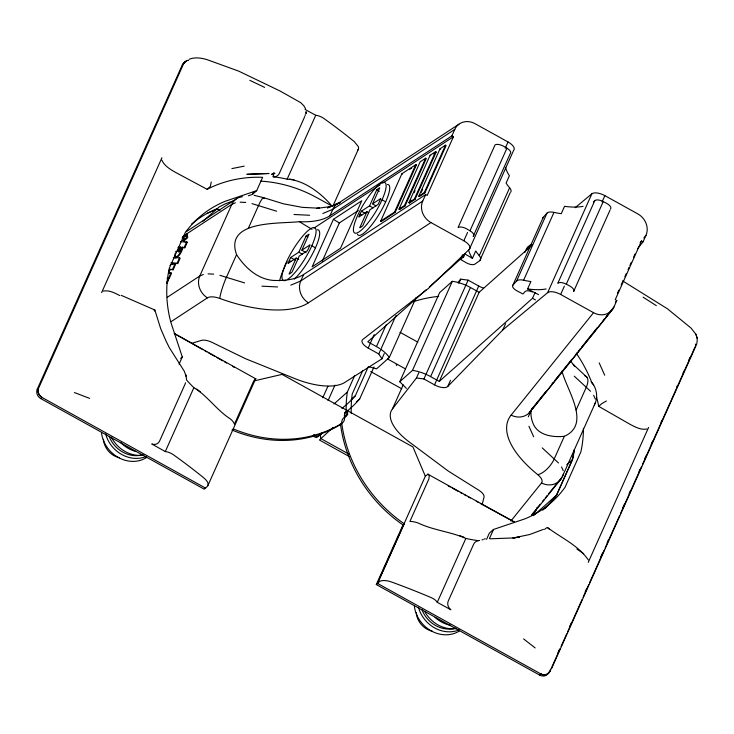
<?xml version="1.0" encoding="UTF-8"?>
<svg xmlns="http://www.w3.org/2000/svg" width="734" height="734" viewBox="0 0 734 734"><rect width="100%" height="100%" fill="white"/><g stroke="black" fill="none" stroke-linecap="round" stroke-linejoin="round"><path stroke-width="1.1" d="M211.245 181.968L210.392 186.308A5.872 2.551 23.1 0 1 210.135 186.629L207.126 189.308L175.022 172.114C169.93 169.141 164.315 165.792 161.875 160.168M180.454 241.605L187.28 242.266L184.849 247.707L182.344 247.248L182.032 248.046A11.239 2.725 -58.9 0 1 181.27 250.413A5.065 1.229 -58.9 0 1 179.702 253.441A5.349 1.294 -58.9 0 1 177.142 256.349L176.573 256.625A12.652 3.074 -58.9 0 1 175.233 256.349A11.515 2.798 -58.9 0 1 174.94 254.836M184.849 247.707L182.95 247.615L182.628 248.404A11.239 2.725 -58.9 0 1 181.867 250.771A5.065 1.229 -58.9 0 1 180.298 253.799A5.349 1.294 -58.9 0 1 177.738 256.707L177.169 256.983A12.652 3.074 -58.9 0 1 175.83 256.707A11.515 2.798 -58.9 0 1 175.536 255.845M187.289 234.559L187.693 237.678L183.821 240.991L183.243 240.302L184.555 238.045L182.105 237.899L184.307 238.33M183.821 240.991L183.372 240.018M482.11 504.643L484.045 497.129A10.781 4.707 24.1 0 0 478.944 490.321L448.327 471.109L409.407 442.088A53.885 23.534 24.1 0 1 392.488 408.829L403.186 384.9M185.482 382.735A7.184 6.34 48.3 0 1 185.041 384.185L159.599 441.051A7.184 6.34 48.3 0 1 151.773 443.987L165.297 451.575A8.624 3.762 24.1 0 1 171.793 453.74L173.472 454.796A359.247 156.92 24.1 0 1 203.832 477.917A14.368 6.276 24.1 0 1 207.162 486.587L204.236 489.183L40.783 398.59A7.184 6.34 48.3 0 1 37.232 389.259L182.381 64.757L183.647 63.638A7.184 6.34 48.3 0 1 186.335 60.849M183.647 63.638L38.599 388.194C37.095 391.626 38.966 395.791 42.15 397.525M101.604 292.627L161.939 157.737M166.783 282.26L168.114 279.287L168.71 279.654L166.939 283.618M170.958 272.938L168.646 278.103L169.242 278.461L171.554 273.296L168.481 272.718M168.481 271.415A3.477 0.844 -58.9 0 1 168.71 270.828L169.315 269.791A2.165 0.523 -58.9 0 1 170.141 269.222L172.527 269.433L174.784 264.387L175.38 264.745L173.123 269.791L170.738 269.58A2.165 0.523 -58.9 0 0 169.912 270.149L169.306 271.185A3.477 0.844 -58.9 0 0 169.077 273.076L171.554 273.296M170.912 262.919L177.142 263.231L179.555 257.836L180.151 258.203L177.738 263.589L171.508 263.277M184.252 247.34L186.684 241.908M248.349 195.776L252.524 194.354L253.441 192.308M179.078 364.128L182.289 356.953L170.985 322.758A117.477 103.696 48.3 0 1 169.361 268.112L185.197 232.706A117.477 103.696 48.3 0 1 225.356 201.217L256.68 190.647L262.634 177.325A131.157 115.77 48.3 0 0 207.126 189.308M191.712 343.374L201.29 340.411A10.781 4.707 24.1 0 1 211.906 342.31L245.624 358.752L294.848 378.597A53.885 23.534 24.1 0 0 344.806 382.405L381.919 358.816L378.781 353.962L368.174 348.081A10.781 4.707 24.1 0 1 362.807 339.447L428.197 288.627L469.393 249.239L513.598 150.415A10.781 4.707 24.1 0 0 508.029 141.965L475.146 123.734A16.552 14.607 48.3 0 0 454.777 129.377L451.887 135.882L329.924 215.768A86.217 37.663 24.1 0 1 299.334 221.686C279.36 223.953 224.063 219.998 236.568 254.625L226.421 277.314A16.524 2.358 -69.9 0 0 219.833 298.454A14.368 6.276 24.1 0 0 207.438 297.848L171.132 321.63M248.34 228.311L258.487 205.63A16.524 2.358 -69.9 0 1 263.607 197.675L283.379 203.795L302.408 207.373L319.584 208.217L316.693 208.428L330.594 206.557L340.09 202.547L327.465 207.924L339.016 202.878A16.524 14.313 56.8 0 0 332.832 209.282L329.924 215.768M304.757 116.559L279.315 173.426A7.184 6.34 48.3 0 1 273.204 176.775L273.397 175.371A7.001 2.303 -1.8 0 1 273.14 176.766A131.157 115.77 48.3 0 1 287.15 179.169C304.124 180.041 321.474 193.455 331.988 206.052L317.152 197.831A131.157 115.77 48.3 0 0 260.653 181.142M165.297 451.575L193.877 387.68A131.157 115.77 48.3 0 1 186.344 379.753M287.15 179.169L315.73 115.275A8.624 3.762 24.1 0 1 322.226 117.44L323.905 118.495A359.247 156.92 24.1 0 1 354.265 141.616L358.256 146.497A14.368 6.276 24.1 0 1 357.596 150.287M298.784 259.588L296.224 258.047L289.068 274.048A23.35 5.67 -58.9 0 0 292.077 272.075L299.233 256.083L307.372 250.753A23.35 5.67 -58.9 0 0 310.014 244.853L301.867 250.184L306.133 252.753M296.224 258.047L288.086 263.387A23.35 5.67 -58.9 0 1 290.719 257.487L298.866 252.147L306.023 236.155A23.35 5.67 -58.9 0 1 309.023 234.183L301.867 250.184M208.006 485.302L255.771 378.57L253.377 381.799L234.403 424.197A14.368 6.276 24.1 0 0 230.256 418.839C216.686 410.178 207.52 395.865 193.877 387.68M332.869 206.199L358.44 149.002M451.887 135.882L453.438 136.735L427.179 195.446L425.628 194.583L303.665 274.47L300.766 280.966L290.774 285.177M333.392 219.338L312.143 266.837L340.521 248.248L361.77 200.749L333.392 219.338L339.356 222.934L358.275 210.539M322.272 261.139L339.356 222.934M368.651 212.75L366.945 211.722L359.788 227.723A23.35 5.67 -58.9 0 0 362.798 225.76L369.954 209.759L378.093 204.428A23.35 5.67 -58.9 0 0 380.735 198.529L372.588 203.859L376.001 205.915M366.945 211.722L358.807 217.062A23.35 5.67 -58.9 0 1 361.44 211.163L369.587 205.823L376.744 189.831A23.35 5.67 -58.9 0 1 379.744 187.858L372.588 203.859M380.671 221.154L401.865 173.784L415.765 164.673L416.361 165.031L395.167 212.401L381.267 221.512L380.671 221.154L394.571 212.043L415.765 164.673M398.993 209.153L420.178 161.783L425.674 158.186L426.271 158.544L405.085 205.915L399.59 209.511L398.993 209.153L404.48 205.557L425.674 158.186M399.59 209.511L400.507 207.456M408.902 202.657L430.087 155.287L435.583 151.69L436.179 152.048L414.994 199.419L409.499 203.024L408.902 202.657L414.398 199.061L435.583 151.69M409.499 203.024L410.884 199.932M414.104 192.721L415.022 190.666M322.776 397.736L327.924 386.231M418.811 196.171L440.005 148.8L445.492 145.194L446.088 145.561L424.903 192.932L419.408 196.528L418.811 196.171L424.307 192.574L445.492 145.194M328.061 400.581L334.979 385.111M421.252 192.409L422.637 189.317M469.393 249.239A10.781 4.707 24.1 0 0 463.824 240.789L430.931 222.558L308.427 302.812A16.524 14.313 56.8 0 1 300.766 280.966L422.729 201.07L425.628 194.583M344.998 417.013A7.184 6.34 48.3 0 0 345.824 415.683L346.356 415.545L346.154 409.691A125.734 110.99 48.3 0 1 347.31 392.094L354.687 375.597M368.174 348.081L374.221 334.557M362.789 370.431L352.21 394.075A120.348 106.237 48.3 0 0 351.283 413.581M379.772 348.595A25.149 10.982 24.1 0 0 376.45 346.586L386.176 324.832M341.888 408.379A120.348 106.237 48.3 0 0 355.311 395.791L368.184 367.009M378.781 353.962L396.002 315.464M344.723 412.903L347.769 410.581A125.734 110.99 48.3 0 0 359.688 398.957L373.982 367M381.919 358.816L384.249 353.614M368.954 366.743L376.551 368.863L389.277 357.522L416.15 297.444M406.416 388.378L399.764 381.735L439.62 292.637L452.337 281.305A25.149 10.982 24.1 0 1 466.007 285.306M463.824 240.789L467.549 232.467M505.24 148.204L508.029 141.965M469.989 230.788L506.937 148.195L503.579 146.231A7.184 3.138 24.1 0 0 495.019 144.928L458.071 227.531A7.184 3.138 24.1 0 1 466.631 228.834L469.989 230.788A7.184 3.138 24.1 0 1 473.182 236.394L510.13 153.801A7.184 3.138 24.1 0 0 506.937 148.195M510.139 192.776L479.788 260.625L474.944 264.13A7.184 3.138 24.1 0 1 466.374 262.827L460.392 259.322L461.796 256.184M462.759 254.808L461.035 258.671L429.381 286.884M399.764 381.735L412.48 370.395L452.337 281.305M460.392 259.322L463.246 257.258L464.182 255.175M392.488 408.829L416.472 377.964L418.793 372.762M458.814 283.296L460.677 279.14L468.127 280.149L478.733 286.031A10.781 4.707 24.1 0 0 483.467 288.031M464.567 253.725L472.43 258.35L475.733 250.973A57.481 25.112 24.1 0 0 479.265 255.643A10.781 4.707 24.1 0 1 479.788 260.625M416.472 377.964L423.922 378.973L468.127 280.149M479.265 255.643L509.616 187.785A57.481 25.112 24.1 0 1 506.084 183.124L509.387 175.747A57.481 25.112 24.1 0 1 505.506 167.361M535.114 292.499L532.517 298.288L439.271 381.414L430.61 376.606L470.457 287.517A25.149 10.982 24.1 0 0 466.916 285.719M423.922 378.973L434.528 384.855L478.733 286.031M439.271 381.414L479.119 292.325L531.306 245.807M434.528 384.855A10.781 4.707 24.1 0 0 447.722 386.515L450.511 380.267M560.152 648.535L549.849 671.564L548.592 672.683A7.184 6.34 48.3 0 1 539.756 675.152L376.303 584.558L402.984 524.92L404.241 523.792A132.927 117.339 48.3 0 1 341.778 423.344A7.184 6.34 48.3 0 1 344.677 417.206A7.184 6.34 48.3 0 0 347.081 414.554L347.613 414.426L347.586 410.728L412.93 446.942L425.151 475.806M524.865 252.441L526.737 248.257L527.994 247.138L526.59 250.276M549.849 671.564A7.184 6.34 48.3 0 1 541.022 674.032L377.404 583.346L425.445 475.971L428.234 474.155L429.326 475.825L428.849 479.054L409.884 521.461A14.368 6.276 24.1 0 1 418.261 523.048C433.399 530.315 450.768 531.728 465.851 538.426A131.157 115.77 48.3 0 0 476.999 540.463M526.443 250.175L527.838 247.046L529.498 245.569A14.368 6.276 24.1 0 1 532.104 244.422M404.241 523.792L377.56 583.429L376.303 584.558M532.444 291.976A6.936 3.028 24.1 0 0 525.113 291.554L522.938 293.985L516.69 290.71A7.184 3.138 24.1 0 1 512.892 285.159L543.243 217.31L546.949 213.181A10.781 4.707 24.1 0 1 553.977 212.374A57.481 25.112 24.1 0 0 561.253 213.704L564.556 206.327A57.481 25.112 24.1 0 0 583.099 206.355M512.892 285.159L516.598 281.03L546.949 213.181M516.598 281.03A10.781 4.707 24.1 0 1 523.626 280.223L553.977 212.374M447.722 386.515L502.781 329.961L505.57 323.722M538.572 294.664L527.608 288.93L530.911 281.553A57.481 25.112 24.1 0 1 523.626 280.223M502.781 329.961L547.665 292.627L591.87 193.804A10.781 4.707 24.1 0 1 604.862 195.639L637.754 213.86A16.552 14.607 48.3 0 1 645.975 235.357L643.057 241.835L637.351 248.936M610.541 208.961A7.184 3.138 24.1 0 0 606.743 203.41L603.247 201.575A7.184 3.138 24.1 0 0 594.751 200.703L557.803 283.296A7.184 3.138 24.1 0 1 566.299 284.177L569.795 286.012A7.184 3.138 24.1 0 1 573.593 291.563L610.073 210.007M547.665 292.627A10.781 4.707 24.1 0 1 560.657 294.462L564.382 286.141M602.073 201.878L604.862 195.639M566.299 284.177L603.247 201.575M478.256 540.82A7.184 6.34 48.3 0 0 473.678 544.169L448.245 601.036A7.184 6.34 48.3 0 0 450.859 609.761L437.271 602.32L465.851 538.426M486.596 539.306L489.349 533.159L493.505 529.453L524.838 518.883A117.477 103.696 48.3 0 0 564.987 487.385L580.823 451.988A117.477 103.696 48.3 0 0 583.438 428.298M489.385 538.673L493.505 529.453M617.487 293.215L618.863 290.123M621.166 284.976L622.551 281.893M624.854 276.736L626.23 273.654M628.075 269.534L629.001 267.47M629.919 265.414L631.304 262.322M633.607 257.175L634.983 254.083M643.057 241.835L641.507 240.981L615.248 299.683L616.799 300.545L613.899 307.032L606.045 316.785M561.969 371.074C566.676 390.084 591.576 424.252 564.345 436.299L554.198 458.989A16.524 7.725 -51 0 1 537.765 474.678A14.368 6.276 24.1 0 1 541.499 483.009L510.827 521.112M576.117 409.994L586.264 387.304A16.524 7.725 -51 0 0 584.879 375.863M537.26 507.322L533.535 515.653L556.721 494.982L572.557 459.585A117.477 103.696 48.3 0 0 574.107 451.116M541.499 483.009A16.524 14.772 38.8 0 0 562.216 476.889L594.283 405.205C598.256 398.057 597.017 388.589 591.732 382.442M588.246 562.354L648.581 427.472M550.528 669.325C549.738 673.72 544.591 676.308 540.756 673.885M558.014 652.572L559.418 649.434M569.722 626.405L571.125 623.267M585.172 591.861L586.576 588.723M600.623 557.317L602.504 553.133M607.183 542.665L608.587 539.527M622.634 508.121L624.506 503.937M629.185 493.468L630.598 490.33M639.02 471.485L639.956 469.393M644.645 458.924L646.048 455.786M651.196 444.272L652.599 441.125M661.031 422.289L661.967 420.197M676.482 387.745L677.418 385.653M683.033 373.092L683.978 370.991M688.657 360.532L690.061 357.385M561.088 646.443L566.703 633.882M567.648 631.79L582.163 599.339M583.099 597.247L588.714 584.686M589.65 582.585L604.165 550.142M605.1 548.041L619.615 515.598M620.551 513.497L641.626 466.393M642.562 464.301L695.006 347.063M551.546 668.61L696.704 344.108L697.3 340.016L696.759 336.842M528.306 416.829L531.811 409.022L546.087 391.286M562.216 476.889L563.473 474.091M182.729 236.504L185.363 236.623L187.078 233.963L187.097 237.311L183.225 240.633M183.757 63.693L184.84 62.069L187.051 60.674M255.193 379.203L255.771 378.57M154.535 311.005L154.837 309.987L121.248 295.352M457.933 282.663L460.677 279.14M640.076 242.752L641.507 240.981M643.819 238.009L645.966 235.348M537.765 474.678A102.742 44.884 24.1 0 1 511.093 415.141L593.549 312.684A16.552 14.607 48.3 0 0 613.908 307.041M615.367 302.316L616.799 300.545M551.794 384.194L553.225 382.414M554.656 380.643L571.786 359.357M576.062 354.036L577.493 352.265M578.924 350.494L580.346 348.714M581.778 346.943L597.476 327.428M603.192 320.336L604.614 318.565M611.486 310.675L529.214 412.857L612.862 308.913M531.719 514.782L540.233 504.212M542.362 501.57L543.775 499.808M545.197 498.047L547.325 495.395M548.738 493.633L561.51 477.77M531.82 515.305L561.088 478.926M252.524 194.354L256.68 190.647M37.232 389.259L38.489 388.13A7.184 6.34 48.3 0 0 42.04 397.461L205.502 488.064M40.783 398.59L42.04 397.47M180.628 358.44L182.289 356.953M425.959 289.93L367.78 341.787L376.45 346.586M334.043 403.92L347.31 392.094M351.091 399.553L355.311 395.791M356.366 401.911L359.688 398.957M322.721 432.418L316.271 437.62L313.234 436.244M346.118 411.737L347.375 410.609L282.03 374.395L253.982 380.928M346.329 411.847L347.586 410.728M345.824 415.683L347.081 414.554M333.089 427.372L319.446 440.005L349.347 456.576M344.696 417.022L347.613 414.426M377.404 583.346L379.065 581.869A14.368 6.276 24.1 0 1 391.837 582.117A359.247 156.92 24.1 0 1 430.904 597.485L432.757 598.384A8.624 3.762 24.1 0 1 437.271 602.32M646.883 428.986C641.066 430.216 635.415 427.096 630.396 424.509L598.724 406.352L601.733 403.672A5.872 2.578 25.1 0 1 602.109 403.425L606.394 400.984M566.758 464.75L572.557 459.585M544.564 529.453L546.454 527.856L547.876 527.829C561.473 537.967 578.585 545.674 588.31 559.923M539.756 675.152L541.022 674.032M202.896 221.301L219.255 206.887L225.659 203.657L233.724 200.767M321.905 433.611L317.749 436.849L313.73 434.629M575.144 207.713L591.87 193.804M347.375 410.609L344.714 412.811L344.934 413.361A7.184 6.34 48.3 0 0 344.485 417.105A7.184 6.34 48.3 0 1 341.824 423.371A132.927 117.339 48.3 0 1 233.228 428.867M186.252 231.696L236.1 199.061M183.17 236.201L231.843 204.318A16.524 14.313 56.8 0 1 242.413 196.749M167.324 297.261L199.776 276.002L203.355 274.498M337.08 204.015L458.933 124.211M454.796 129.386L332.832 209.282L322.841 213.493M313.959 228.1L379.882 184.922M382.744 183.05L453.438 136.735M409.875 169.279L411.728 168.068M414.508 166.251L416.361 165.031M433.436 153.846L436.179 152.048M191.491 224.209A117.477 103.696 48.3 0 1 207.529 213.163L217.053 208.786L220.044 210.447M217.053 208.786L207.529 213.163M543.435 529.37L529.645 534.526L512.892 538.059L519.424 537.095L512.424 537.976L490.174 538.811M189.216 59.27C194.849 56.894 201.272 57.968 206.951 59.601L238.651 71.115L279.948 90.952L300.72 102.659L303.904 105.843L305.546 108.678M235.421 202.813L231.843 204.318L199.776 276.002A16.524 14.313 56.8 0 0 207.438 297.848M231.898 168.591L244.202 166.141M153.957 310.051L154.837 309.987L160.673 328.603L166.141 341.282L169.325 347.632L184.289 371.221L186.051 376.12L185.647 374.423M187.436 60.527L188.464 60.335A7.184 6.34 48.3 0 0 187.326 60.472M103.31 291.104C109.127 289.884 114.779 293.004 119.789 295.582M477.88 540.591L479.586 540.453M484.091 538.985L485.385 538.894M564.345 436.299C553.381 437.418 539.233 435.757 533.655 424.821A86.217 37.663 24.1 0 1 531.214 410.315M240.137 202.18L245.752 202.456M294.004 214.493L309.675 215.264M185.197 242.165L187.28 242.266M179.555 257.836L173.325 257.533L175.995 257.992M208.071 273.865L213.686 274.14M167.031 278.351L169.242 278.461M261.946 286.177L277.608 286.948M174.784 264.387L171.829 264.13A5.11 1.239 -58.9 0 0 170.279 265.231A2.486 0.606 -58.9 0 0 169.985 265.58M289.398 179.105L294.077 179.784M254.157 195.336L263.607 197.675M251.973 203.621L276.645 211.227M219.906 275.305L244.578 282.911M459.677 535.71L463.86 537.141M74.428 392.562L89.64 398.378M249.844 80.345L264.616 87.392M448.226 485.917L450.226 487.018M452.236 488.11L458.245 491.395M460.255 492.486L462.264 493.578M464.264 494.679L466.273 495.771M468.274 496.863L470.283 497.955M476.293 501.239L478.302 502.34M480.302 503.432L514.396 522.039L427.72 474.127M305.05 109.43L315.73 115.275M405.37 368.835L387.552 358.972M622.469 280.792L667.426 308.775L691.07 328.098L695.896 334.254L697.272 338.392M560.657 294.462L593.549 312.684M532.517 298.288L535.49 299.94M470.457 287.517L479.119 292.325M399.984 332.273L417.802 342.145M370.725 371.587L401.764 388.791M348.714 454.016L320.648 438.464L320.519 435.207M255.643 378.753L174.242 333.484L202.868 349.659M204.85 350.769L206.823 351.88M208.805 352.999L214.732 356.329M216.704 357.449L222.641 360.789M224.613 361.899L226.595 363.009M232.522 366.349L234.504 367.459M576.933 549.032L583.695 553.739M440.005 148.8L440.602 149.158M430.087 155.287L430.693 155.645M401.865 173.784L402.461 174.142M424.307 192.574L424.903 192.932M414.398 199.061L414.994 199.419M404.48 205.557L405.085 205.915M376.744 189.831L379.304 191.372M382.065 199.74L385.644 201.896M394.571 212.043L395.167 212.401M369.587 205.823L373 207.878M361.44 211.163L364.853 213.218M360.009 214.19L361.715 215.218M299.334 221.686L312.051 229.357M306.023 236.155L307.729 237.183M311.858 245.725L315.437 247.89M298.866 252.147L302.28 254.203M290.719 257.487L294.985 260.056M289.288 260.506L290.994 261.533M186.592 234.329L187.188 234.687M185.674 236.256L186.271 236.614M185.546 236.449L186.142 236.807M185.005 239.266L185.601 239.623M183.243 240.302L183.839 240.669M183.188 240.523L183.784 240.88M182.344 247.248L182.95 247.615M182.252 247.349L182.849 247.707M182.16 247.505L182.757 247.863M177.142 263.231L177.738 263.589M172.527 269.433L173.123 269.791M643.094 297.178L656.297 305.628M547.876 527.829L549.105 529.067M523.59 638.91L535.187 647.948M196.684 389.048L200.483 392.048M574.282 376.193L590.558 391.286M542.215 447.878L558.491 462.971M586.906 377.203L573.217 364.44L574.869 366.596L570.529 360.963M591.136 381.689L593.733 385.047M396.158 364.67L396.782 365.532M236.568 254.625C244.743 267.323 257.368 279.067 273.076 280.397A86.217 37.663 24.1 0 0 303.665 274.47M599.192 362.899L604.697 375.221M593.622 395.268L595.311 399.039M561.556 466.952L563.244 470.723M528.93 426.243L533.655 436.776M695.896 334.254L696.364 335.667M185.885 375.413L186.619 379.432M531.811 409.022A16.524 14.772 38.8 0 1 511.093 415.141M595.054 402.994A16.524 14.772 38.8 0 1 594.283 405.205M279.645 280.755A35.746 8.67 -58.9 0 1 285.746 264.735M286.214 263.781A35.746 8.67 -58.9 0 1 287.205 261.854M387.424 184.491A29.415 7.138 -58.9 0 1 379.405 213.741A29.415 7.138 -58.9 0 1 357.385 234.229M285.93 280.278A30.644 7.432 -58.9 0 1 295.297 246.11A30.644 7.432 -58.9 0 1 315.574 235.219A30.644 7.432 -58.9 0 1 287.792 279.278M317.29 229.751A30.644 7.432 -58.9 0 1 314.831 249.211A30.644 7.432 -58.9 0 1 294.279 279.14M263.901 197.96A16.524 2.358 -69.9 0 1 264.038 198.611M430.941 222.549A16.552 14.607 48.3 0 1 422.711 201.061M308.427 302.812A102.742 44.884 24.1 0 1 219.833 298.454M180.867 247.239A4.441 1.073 -58.9 0 0 180.481 247.441L178.857 249.854A4.248 1.028 -58.9 0 0 178.509 251.386A4.863 1.184 -58.9 0 0 179.435 251.734M180.197 250.955A2 0.486 -58.9 0 1 179.775 251.459M172.187 264.534A5.11 1.239 -58.9 0 1 172.426 264.488M178.041 247.505A3.964 0.963 -58.9 0 1 178.417 247.019M175.71 251.89A8.23 2 -58.9 0 1 176.004 251.212M175.059 254.056A11.515 2.798 -58.9 0 1 175.27 253.147M576.502 353.577A131.157 115.77 48.3 0 1 591.879 382.726M596.448 396.599A131.157 115.77 48.3 0 1 598.724 406.352M481.99 539.866A7.056 2.202 -1.8 0 1 483.165 539.6M574.098 449.951A117.477 103.696 48.3 0 1 572.401 459.493L556.565 494.899A117.477 103.696 48.3 0 1 542.72 510.158M341.127 424.105A7.184 6.34 48.3 0 1 340.567 424.5A132.927 117.339 48.3 0 1 231.962 429.996M182.381 64.757A7.184 6.34 48.3 0 1 186.06 61.592M542.876 218.227A7.184 3.138 24.1 0 1 543.243 217.31M412.48 370.395A25.149 10.982 24.1 0 1 426.151 374.395M427.06 374.808A25.149 10.982 24.1 0 1 430.61 376.606M594.751 200.703A57.481 25.112 24.1 0 1 593.448 201.96M546.151 288.957A57.481 25.112 24.1 0 1 527.608 288.93M463.31 254.579A6.936 3.028 24.1 0 1 463.246 257.258M509.616 187.785A10.781 4.707 24.1 0 1 510.8 192.069M381.322 349.65A25.149 10.982 24.1 0 1 389.277 357.522M472.43 258.35A57.481 25.112 24.1 0 1 468.558 249.955M432.372 631.194A18.873 16.653 48.3 0 1 416.306 612.679M459.346 631.02A30.177 26.635 48.3 0 1 414.325 606.064M459.154 629.873A30.177 26.635 48.3 0 1 418.508 607.339M456.649 628.515A30.177 26.635 48.3 0 1 424.747 611.541M450.575 625.313A30.177 26.635 48.3 0 1 435.023 617.367M455.63 628.13A27.305 24.103 48.3 0 1 421.922 609.532M556.721 494.982A117.477 103.696 48.3 0 1 544.573 508.708M340.466 423.738A7.184 6.34 48.3 0 0 340.521 424.472A132.927 117.339 48.3 0 0 402.984 524.92M413.508 301.683A132.927 117.339 48.3 0 1 438.62 296.408M695.538 344.108A7.184 6.34 48.3 0 1 695.511 345.182M305.271 114.568A7.184 6.34 48.3 0 1 305.096 115.587M119.495 457.777A18.873 16.653 48.3 0 1 103.439 439.271M146.479 457.603A30.177 26.635 48.3 0 1 101.457 432.647M146.277 456.456A30.177 26.635 48.3 0 1 105.632 433.932M143.772 455.098A30.177 26.635 48.3 0 1 111.357 437.134M135.607 451.419A30.177 26.635 48.3 0 1 120.55 442.391M142.057 454.906A27.305 24.103 48.3 0 1 109.247 436.638M180.848 247.725L180.766 248.276A3.046 0.743 -58.9 0 1 180.289 249.505A2 0.486 -58.9 0 1 178.931 251.312L178.83 251.377A4.863 1.184 -58.9 0 1 177.912 251.028A4.248 1.028 -58.9 0 1 178.261 249.496L179.885 247.074A4.441 1.073 -58.9 0 1 180.647 246.973A5.808 1.413 -58.9 0 1 180.848 247.725M273.993 173.013L271.653 174.408L273.993 173.013M274.755 173.389L272.121 174.564L274.755 173.389M255.267 173.93L246.844 174.325L269.057 173.49L255.267 173.93M306.096 113.541L306.069 111.843L306.096 113.541M367.404 223.659A29.415 7.138 -58.9 0 0 384.974 182.619A29.415 7.138 -58.9 0 0 356.926 217.099A29.415 7.138 -58.9 0 0 367.404 223.659"/></g></svg>
